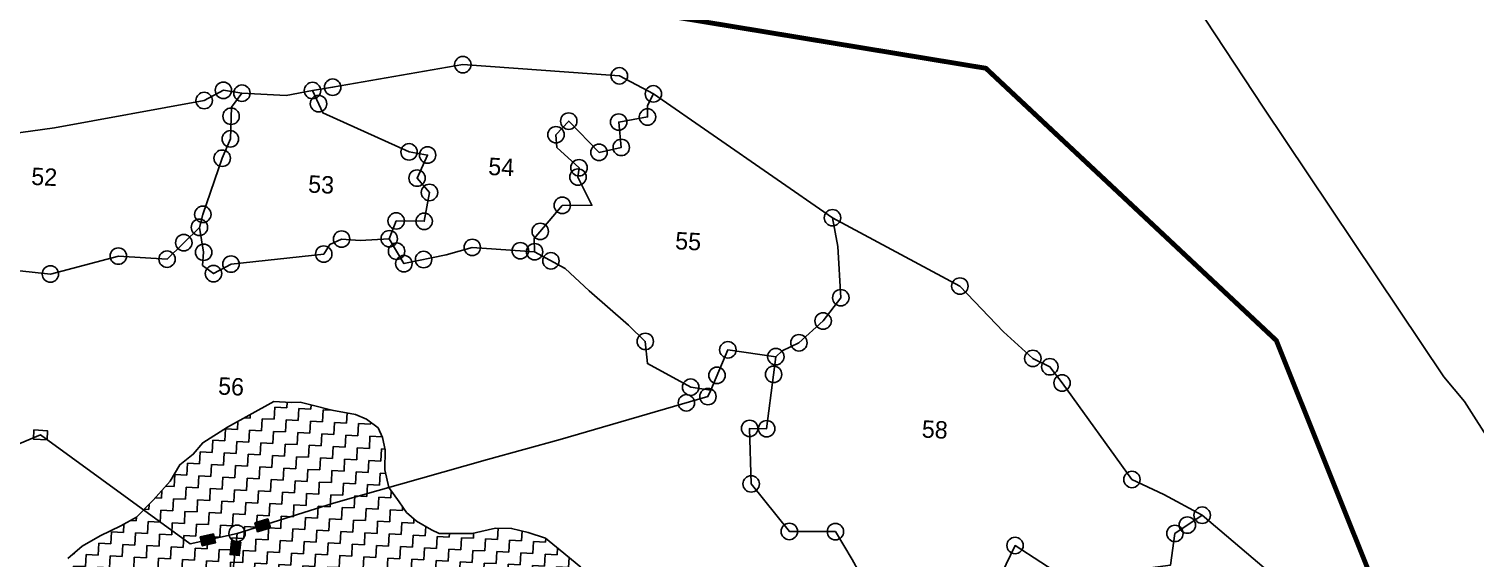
# Model space of a CAD drawing. Header units: metres. Extents: x 284596 to 289983, y 2096119 to 2098982.
# Drawn here: x 285889 to 286500, y 2098120 to 2098343 of the extents above; entities that cross this region are included whole.
import ezdxf
from ezdxf.enums import TextEntityAlignment as Align

# ---------------------------------------------------------------- set-up
doc = ezdxf.new("R2010")
doc.units = ezdxf.units.M
doc.header["$MEASUREMENT"] = 0
doc.linetypes.add('DASHDOT', pattern=[1, 0.5, -0.25, 0, -0.25])
for name, color, linetype in [('POLY_HATCH', 12, 'Continuous'), ('POLY_PARCEL', 6, 'Continuous'), ('POLY_WATER', 4, 'Continuous'), ('SYM_STONE', 1, 'Continuous'), ('TEXT_PARCEL', 7, 'Continuous'), ('V_BOUND_STREAM_LINE', 7, 'DASHDOT')]:
    doc.layers.add(name, color=color, linetype=linetype)
doc.styles.add('TEXT_MAP', font='KRDEV050.TTF', dxfattribs={"height": 1.8})

# ---------------------------------------------------------------- blocks, each defined once
blk = doc.blocks.new('STONE')
blk.add_circle((0, 0), 0.851)
blk = doc.blocks.new('STONESQUAREFILLED')
blk.add_hatch(color=256).paths.add_polyline_path([(0.7, -0.48), (0.7, 0.48), (-0.7, 0.48), (-0.7, -0.48)])
blk.add_lwpolyline([(-0.7, 0.48), (0.7, 0.48), (0.7, -0.48), (-0.7, -0.48)], close=True)
blk = doc.blocks.new('STONESQUARE')
blk.add_lwpolyline([(-0.7, 0.48), (0.7, 0.48), (0.7, -0.48), (-0.7, -0.48)], close=True)

msp = doc.modelspace()

# ---------------------------------------------------------------- hatches: boundary and pattern name
at = {"layer": 'POLY_HATCH'}
h = msp.add_hatch(dxfattribs=at)
h.set_pattern_fill('ZIGZAG', color=256, scale=40.779795, angle=-2.9511, style=0)
h.set_pattern_definition([(357.0489, (284524.852, 2097228.0404), (5.353151, 4.828278), [5.097474, -5.097474]), (87.0489, (284529.943, 2097227.778), (-4.828278, 5.353151), [5.097474, -5.097474])])
h.paths.add_polyline_path([(286041.2, 2098149.48), (286039.55, 2098157.01), (286039.65, 2098165.47), (286038.56, 2098170.6), (286036.74, 2098174.76), (286031.85, 2098178.39), (286027.21, 2098180.32), (286017.15, 2098182.2), (286003.78, 2098185.59), (286000.05, 2098185.45), (285992.62, 2098185.83), (285973.1, 2098174.99), (285962.6, 2098168.42), (285958.63, 2098163.55), (285952.98, 2098159.1), (285948.9, 2098152.21), (285941.71, 2098144.11), (285934.58, 2098137.04), (285927.95, 2098133.31), (285919.26, 2098129.02), (285911.59, 2098124.68), (285905.57, 2098119.58), (285900.85, 2098113.39), (285897.07, 2098105.8), (285894.26, 2098097.14), (285891.46, 2098088.82), (285890.72, 2098081.08), (285891.42, 2098074.95), (285893.47, 2098068.75), (285897.75, 2098059.73), (285907.27, 2098043.72), (285909.73, 2098036.09), (285910.79, 2098030.29), (285911.83, 2098024.14), (285913.04, 2098021.37), (285915.57, 2098017.85), (285923.91, 2098010.03), (285930.56, 2098006.5), (285930.33, 2098002.2), (285929.13, 2097998.54), (285927.36, 2097990.51), (285921.88, 2097982.66), (285918.19, 2097976.76), (285915.51, 2097970.81), (285914.84, 2097964.41), (285915.61, 2097959.63), (285916.77, 2097955.85), (285918.62, 2097952.37), (285921.44, 2097947.82), (285924.96, 2097943.92), (285930.17, 2097939.93), (285939.05, 2097934.73), (285949.41, 2097932.16), (285959.84, 2097930.95), (285967.64, 2097931.22), (285977.12, 2097931.07), (285985.26, 2097931.33), (285995.78, 2097931.81), (286003.29, 2097933.11), (286011.18, 2097935.07), (286019.73, 2097937.44), (286028.41, 2097935.14), (286038.62, 2097924.53), (286041.74, 2097916.91), (286042.95, 2097914.14), (286045.66, 2097907.57), (286048.24, 2097905.07), (286054.71, 2097905.75), (286067.68, 2097907.79), (286082.46, 2097912.1), (286088.41, 2097915.86), (286094.04, 2097919.97), (286104.54, 2097925.21), (286113.26, 2097923.88), (286121.78, 2097919.56), (286128.16, 2097918.55), (286135.98, 2097919.16), (286142.89, 2097921.85), (286150.9, 2097926.18), (286159.75, 2097933.51), (286170.82, 2097944.78), (286179.89, 2097962.93), (286181.99, 2097970.95), (286184.2, 2097980.99), (286185.16, 2097986.35), (286185.11, 2097992.11), (286185.07, 2097997.87), (286183.77, 2098005.38), (286182.59, 2098008.83), (286174.12, 2098021.79), (286166.31, 2098027.94), (286159.8, 2098033.02), (286151.9, 2098037.49), (286143.35, 2098042.33), (286134.23, 2098049.36), (286132.09, 2098053.74), (286132.03, 2098059.16), (286132.11, 2098067.28), (286133.13, 2098074), (286133.95, 2098083.43), (286134.05, 2098091.89), (286133.44, 2098099.7), (286131.67, 2098104.87), (286122.42, 2098115.84), (286113.65, 2098123.06), (286107.48, 2098128.12), (286100.15, 2098130.53), (286093.13, 2098132.25), (286086.36, 2098132.26), (286076.51, 2098130.06), (286069.99, 2098130.05), (286061.8, 2098130.1), (286050.07, 2098137.07), (286045.63, 2098143.5)])
h.paths.add_polyline_path([(286008.64, 2098090.13), (286012.39, 2098083.27), (286015.12, 2098077.03), (286017.59, 2098072.51), (286021.56, 2098064.18), (286024.88, 2098056.22), (286030.59, 2098048.82), (286034.42, 2098044.22), (286038.94, 2098039.93), (286043.54, 2098037.32), (286049.46, 2098033.97), (286055.72, 2098030.6), (286064.03, 2098026.15), (286064.92, 2098017.36), (286060.49, 2098011.4), (286057.9, 2098007.13), (286054.77, 2097998.36), (286045.58, 2097996.44), (286028.99, 2097998.13), (286018.93, 2098000), (286009.56, 2098002.18), (286000.07, 2098008.42), (285989.98, 2098019.13), (285984.55, 2098029.19), (285979.76, 2098034.85), (285974.4, 2098042.58), (285971.18, 2098045.79), (285968.66, 2098056.07), (285965.52, 2098067.4), (285967.79, 2098072.03), (285971.52, 2098078.6), (285972.79, 2098083.62), (285977.83, 2098089.45), (285983.75, 2098092.53), (285989.52, 2098092.91), (286000.67, 2098092.33)], flags=16)

# ---------------------------------------------------------------- linework, layer by layer
msp.add_lwpolyline([(286122.42, 2098115.84), (286113.65, 2098123.06), (286107.48, 2098128.12), (286100.15, 2098130.53), (286093.13, 2098132.25), (286086.36, 2098132.26), (286080.19, 2098130.88), (286076.43, 2098130.06), (286069.99, 2098130.05), (286062.55, 2098130.1), (286059.24, 2098131.62), (286053, 2098135.33), (286048.78, 2098138.93), (286045.63, 2098143.5), (286041.2, 2098149.48), (286039.55, 2098157.01), (286039.65, 2098165.47), (286038.56, 2098170.6), (286036.74, 2098174.76), (286031.85, 2098178.39), (286027.21, 2098180.32), (286017.15, 2098182.2), (286008.8, 2098184.32), (286003.78, 2098185.59), (286000.05, 2098185.45), (285992.62, 2098185.83), (285973.1, 2098174.99), (285962.6, 2098168.42), (285958.63, 2098163.55), (285952.98, 2098159.1), (285948.9, 2098152.21), (285941.71, 2098144.11), (285934.58, 2098137.04), (285927.95, 2098133.31), (285919.26, 2098129.02), (285911.59, 2098124.68), (285905.57, 2098119.58)], dxfattribs=at)
at = {"layer": 'POLY_PARCEL'}
for points in [[(285961.21, 2098259.41), (285962.65, 2098264.9), (285970.83, 2098288.61), (285974.27, 2098296.78), (285974.73, 2098310.22), (285979.18, 2098316.1)], [(286009.01, 2098317.2), (286013.31, 2098307.78), (286049.82, 2098291.29), (286057.64, 2098289.96), (286053.19, 2098280.21), (286058.45, 2098274.14), (286056.2, 2098261.96), (286044.37, 2098262.11), (286041.43, 2098254.6)], [(286102.88, 2098249.11), (286102.7, 2098254.69), (286114.56, 2098268.69), (286127.1, 2098268.74), (286121.21, 2098280.65), (286121.65, 2098284.57), (286112.34, 2098293.17), (286111.92, 2098298.53), (286117.32, 2098304.28), (286130.1, 2098291.09), (286139.49, 2098293.16), (286138.42, 2098303.89), (286150.6, 2098306.04), (286150.62, 2098310.91), (286153.09, 2098315.79)], [(285812.43, 2098248.99), (285898.23, 2098239.69), (285926.93, 2098247.26), (285947.52, 2098245.97), (285961.21, 2098259.41)], [(285961.21, 2098259.41), (285962.98, 2098248.88), (285962.47, 2098243.34), (285967.16, 2098239.85), (285974.56, 2098243.88), (286013.77, 2098248.12), (286016.3, 2098252.16), (286021.29, 2098254.46), (286029.14, 2098253.82), (286041.43, 2098254.6)], [(286204.85, 2098204.76), (286207.47, 2098207.3), (286214.61, 2098210.64), (286224.83, 2098219.86), (286232.3, 2098229.68), (286231.09, 2098251.32), (286228.79, 2098263.46)], [(286041.43, 2098254.6), (286047.62, 2098244.07), (286065.45, 2098247.8), (286076.52, 2098250.94), (286102.88, 2098249.11)], [(286177.32, 2098190.69), (286168.85, 2098191.89), (286150.57, 2098201.88), (286149.66, 2098211.21), (286142.58, 2098218.07), (286125.93, 2098232.61), (286115.74, 2098241.96), (286102.88, 2098249.11)], [(286177.32, 2098190.69), (286184.57, 2098207.67), (286204.85, 2098204.76)], [(286204.85, 2098204.76), (286200.96, 2098174.34), (286193.77, 2098174.48), (286194.42, 2098151.02), (286210.55, 2098130.93), (286230.04, 2098130.85), (286237.1, 2098119.12), (286243.04, 2098108.38), (286239.63, 2098096.26), (286238.13, 2098087.44)], [(285977.13, 2098130.13), (286017.93, 2098142.87), (286082.93, 2098161.33), (286113.7, 2098169.79), (286176.13, 2098187.92), (286177.32, 2098190.69)], [(285840.43, 2098149.41), (285894.03, 2098171.7), (285957.33, 2098125.75), (285977.13, 2098130.13)], [(286238.13, 2098087.44), (286270.32, 2098099.7), (286285.07, 2098093.14), (286285.72, 2098101.22), (286296.36, 2098105.08), (286305.97, 2098125), (286327.76, 2098110.89), (286371.69, 2098116.74), (286373.54, 2098130.1), (286385.05, 2098137.81)], [(285985.5, 2098076.34), (285979.49, 2098085.93), (285974.15, 2098103.83), (285977.13, 2098130.13)]]:
    msp.add_lwpolyline(points, dxfattribs=at)
at = {"layer": 'POLY_WATER'}
for points in [[(286855.35, 2097901.76), (286821.99, 2097888.46), (286769.98, 2097927.23), (286770.14, 2097955.93), (286761.8, 2097962.95), (286754.35, 2097966.49), (286629.15, 2098054.2), (286541.5, 2098114.43), (286495.9, 2098185.79), (286487.22, 2098196.25), (286410.8, 2098310.2), (286349.88, 2098402.78), (286200.21, 2098417.87), (285956.35, 2098444.66), (285879.7, 2098474.18), (285822.54, 2098495.03), (285578.97, 2098587.77), (285570.52, 2098587.42), (285481.95, 2098620.98)], [(286009.01, 2098317.2), (286017.52, 2098318.61), (286072.55, 2098328.15), (286138.7, 2098323.42), (286153.09, 2098315.79)], [(285796.74, 2098264.94), (285804.06, 2098270.08), (285819.23, 2098283.25), (285864.29, 2098293.57), (285877.36, 2098291.58), (285880.63, 2098298.79), (285900, 2098301.48), (285963.21, 2098312.98), (285971.34, 2098317.3), (285979.18, 2098316.1)], [(285979.18, 2098316.1), (285997.84, 2098315.14), (286009.01, 2098317.2)], [(286153.09, 2098315.79), (286228.79, 2098263.46)], [(286228.79, 2098263.46), (286282.63, 2098234.6), (286301.13, 2098215.21), (286313.47, 2098204.04), (286320.66, 2098200.51), (286325.84, 2098193.66), (286355.36, 2098152.89), (286368.9, 2098146.55), (286385.05, 2098137.81)], [(286385.05, 2098137.81), (286414.07, 2098113.14), (286414.26, 2098096.27), (286416.03, 2098084.59)]]:
    msp.add_lwpolyline(points, dxfattribs=at)
at = {"layer": 'V_BOUND_STREAM_LINE', "ltscale": 10, "const_width": 2.04, "flags": 128}
msp.add_lwpolyline([(286854.06, 2097832.33), (286494.14, 2098017.59), (286416.4, 2098211.59), (286293.62, 2098326.61), (285954.83, 2098382.46)], dxfattribs=at)

# ---------------------------------------------------------------- block references
at = {"layer": 'SYM_STONE'}
for name, p, xscale, yscale, zscale, rotation in [('STONE', (286072.55, 2098328.15), 4.077979497777424, 4.077979497777424, 4.077979497777424, 357.0488995462871), ('STONE', (286138.7, 2098323.42), 4.077979497777424, 4.077979497777424, 4.077979497777424, 357.0488995462871), ('STONE', (285971.34, 2098317.3), 4.077979497777424, 4.077979497777424, 4.077979497777424, 357.0488995462871), ('STONE', (285979.18, 2098316.1), 4.077979497777424, 4.077979497777424, 4.077979497777424, 357.0488995462871), ('STONE', (286009.01, 2098317.2), 4.077979497777424, 4.077979497777424, 4.077979497777424, 357.0488995462871), ('STONE', (286017.52, 2098318.61), 4.077979497777424, 4.077979497777424, 4.077979497777424, 357.0488995462871), ('STONE', (286153.09, 2098315.79), 4.077979497777424, 4.077979497777424, 4.077979497777424, 357.0488995462871), ('STONE', (285963.21, 2098312.98), 4.077979497777424, 4.077979497777424, 4.077979497777424, 357.0488995462871), ('STONE', (286011.55, 2098311.64), 4.077979497777424, 4.077979497777424, 4.077979497777424, 357.0488995462871), ('STONE', (285974.6, 2098306.35), 4.077979497777424, 4.077979497777424, 4.077979497777424, 357.0488995462871), ('STONE', (286117.32, 2098304.28), 4.077979497777424, 4.077979497777424, 4.077979497777424, 357.0488995462871), ('STONE', (286138.42, 2098303.89), 4.077979497777424, 4.077979497777424, 4.077979497777424, 357.0488995462871), ('STONE', (286150.6, 2098306.04), 4.077979497777424, 4.077979497777424, 4.077979497777424, 357.0488995462871), ('STONE', (285974.27, 2098296.78), 4.077979497777424, 4.077979497777424, 4.077979497777424, 357.0488995462871), ('STONE', (286111.92, 2098298.53), 4.077979497777424, 4.077979497777424, 4.077979497777424, 357.0488995462871), ('STONE', (286049.82, 2098291.29), 4.077979497777424, 4.077979497777424, 4.077979497777424, 357.0488995462871), ('STONE', (286130.1, 2098291.09), 4.077979497777424, 4.077979497777424, 4.077979497777424, 357.0488995462871), ('STONE', (286139.49, 2098293.16), 4.077979497777424, 4.077979497777424, 4.077979497777424, 357.0488995462871), ('STONE', (285970.83, 2098288.61), 4.077979497777424, 4.077979497777424, 4.077979497777424, 357.0488995462871), ('STONE', (286057.64, 2098289.96), 4.077979497777424, 4.077979497777424, 4.077979497777424, 357.0488995462871), ('STONE', (286121.65, 2098284.57), 4.077979497777424, 4.077979497777424, 4.077979497777424, 357.0488995462871), ('STONE', (286053.19, 2098280.21), 4.077979497777424, 4.077979497777424, 4.077979497777424, 357.0488995462871), ('STONE', (286121.21, 2098280.65), 4.077979497777424, 4.077979497777424, 4.077979497777424, 357.0488995462871), ('STONE', (286058.45, 2098274.14), 4.077979497777424, 4.077979497777424, 4.077979497777424, 357.0488995462871), ('STONE', (286114.56, 2098268.69), 4.077979497777424, 4.077979497777424, 4.077979497777424, 357.0488995462871), ('STONE', (285962.65, 2098264.9), 4.077979497777424, 4.077979497777424, 4.077979497777424, 357.0488995462871), ('STONE', (286044.37, 2098262.11), 4.077979497777424, 4.077979497777424, 4.077979497777424, 357.0488995462871), ('STONE', (286056.2, 2098261.96), 4.077979497777424, 4.077979497777424, 4.077979497777424, 357.0488995462871), ('STONE', (286228.79, 2098263.46), 4.077979497777424, 4.077979497777424, 4.077979497777424, 357.0488995462871), ('STONE', (285961.21, 2098259.41), 4.077979497777424, 4.077979497777424, 4.077979497777424, 357.0488995462871), ('STONE', (286021.29, 2098254.46), 4.077979497777424, 4.077979497777424, 4.077979497777424, 357.0488995462871), ('STONE', (286041.43, 2098254.6), 4.077979497777424, 4.077979497777424, 4.077979497777424, 357.0488995462871), ('STONE', (286105.25, 2098257.7), 4.077979497777424, 4.077979497777424, 4.077979497777424, 357.0488995462871), ('STONE', (285954.6, 2098252.92), 4.077979497777424, 4.077979497777424, 4.077979497777424, 357.0488995462871), ('STONE', (285962.98, 2098248.88), 4.077979497777424, 4.077979497777424, 4.077979497777424, 357.0488995462871), ('STONE', (286013.77, 2098248.12), 4.077979497777424, 4.077979497777424, 4.077979497777424, 357.0488995462871), ('STONE', (286044.53, 2098249.33), 4.077979497777424, 4.077979497777424, 4.077979497777424, 357.0488995462871), ('STONE', (286076.52, 2098250.94), 4.077979497777424, 4.077979497777424, 4.077979497777424, 357.0488995462871), ('STONE', (286096.84, 2098249.53), 4.077979497777424, 4.077979497777424, 4.077979497777424, 357.0488995462871), ('STONE', (286102.88, 2098249.11), 4.077979497777424, 4.077979497777424, 4.077979497777424, 357.0488995462871), ('STONE', (285926.93, 2098247.26), 4.077979497777424, 4.077979497777424, 4.077979497777424, 357.0488995462871), ('STONE', (285947.52, 2098245.97), 4.077979497777424, 4.077979497777424, 4.077979497777424, 357.0488995462871), ('STONE', (285974.56, 2098243.88), 4.077979497777424, 4.077979497777424, 4.077979497777424, 357.0488995462871), ('STONE', (286047.62, 2098244.07), 4.077979497777424, 4.077979497777424, 4.077979497777424, 357.0488995462871), ('STONE', (286055.94, 2098245.81), 4.077979497777424, 4.077979497777424, 4.077979497777424, 357.0488995462871), ('STONE', (286109.77, 2098245.27), 4.077979497777424, 4.077979497777424, 4.077979497777424, 357.0488995462871), ('STONE', (285898.23, 2098239.69), 4.077979497777424, 4.077979497777424, 4.077979497777424, 357.0488995462871), ('STONE', (285967.16, 2098239.85), 4.077979497777424, 4.077979497777424, 4.077979497777424, 357.0488995462871), ('STONE', (286232.3, 2098229.68), 4.077979497777424, 4.077979497777424, 4.077979497777424, 357.0488995462871), ('STONE', (286282.63, 2098234.6), 4.077979497777424, 4.077979497777424, 4.077979497777424, 357.0488995462871), ('STONE', (286224.83, 2098219.86), 4.077979497777424, 4.077979497777424, 4.077979497777424, 357.0488995462871), ('STONE', (286149.66, 2098211.21), 4.077979497777424, 4.077979497777424, 4.077979497777424, 357.0488995462871), ('STONE', (286184.57, 2098207.67), 4.077979497777424, 4.077979497777424, 4.077979497777424, 357.0488995462871), ('STONE', (286214.61, 2098210.64), 4.077979497777424, 4.077979497777424, 4.077979497777424, 357.0488995462871), ('STONE', (286204.85, 2098204.76), 4.077979497777424, 4.077979497777424, 4.077979497777424, 357.0488995462871), ('STONE', (286313.47, 2098204.04), 4.077979497777424, 4.077979497777424, 4.077979497777424, 357.0488995462871), ('STONE', (286320.66, 2098200.51), 4.077979497777424, 4.077979497777424, 4.077979497777424, 357.0488995462871), ('STONE', (286179.96, 2098196.89), 4.077979497777424, 4.077979497777424, 4.077979497777424, 357.0488995462871), ('STONE', (286203.89, 2098197.3), 4.077979497777424, 4.077979497777424, 4.077979497777424, 357.0488995462871), ('STONE', (286325.84, 2098193.66), 4.077979497777424, 4.077979497777424, 4.077979497777424, 357.0488995462871), ('STONE', (286168.85, 2098191.89), 4.077979497777424, 4.077979497777424, 4.077979497777424, 357.0488995462871), ('STONE', (286176.13, 2098187.92), 4.077979497777424, 4.077979497777424, 4.077979497777424, 357.0488995462871), ('STONE', (286167.03, 2098185.28), 4.077979497777424, 4.077979497777424, 4.077979497777424, 357.0488995462871), ('STONESQUARE', (285894.03, 2098171.7), 4.077979497777424, 4.077979497777424, 4.077979497777424, 357.0488995462871), ('STONE', (286193.77, 2098174.48), 4.077979497777424, 4.077979497777424, 4.077979497777424, 357.0488995462871), ('STONE', (286200.96, 2098174.34), 4.077979497777424, 4.077979497777424, 4.077979497777424, 357.0488995462871), ('STONE', (286194.42, 2098151.02), 4.077979497777424, 4.077979497777424, 4.077979497777424, 357.0488995462871), ('STONE', (286355.36, 2098152.89), 4.077979497777424, 4.077979497777424, 4.077979497777424, 357.0488995462871), ('STONESQUAREFILLED', (285987.92, 2098133.5), 4.077979497777423, 4.077979497777423, 4.077979497777423, 17.34430818638276), ('STONE', (286378.79, 2098133.62), 4.077979497777424, 4.077979497777424, 4.077979497777424, 357.0488995462871), ('STONE', (286385.05, 2098137.81), 4.077979497777424, 4.077979497777424, 4.077979497777424, 357.0488995462871), ('STONESQUAREFILLED', (285964.74, 2098127.39), 4.077979497777424, 4.077979497777424, 4.077979497777424, 12.45726169019431), ('STONE', (285977.13, 2098130.13), 4.077979497777424, 4.077979497777424, 4.077979497777424, 357.0488995462871), ('STONE', (286210.55, 2098130.93), 4.077979497777424, 4.077979497777424, 4.077979497777424, 357.0488995462871), ('STONE', (286230.04, 2098130.85), 4.077979497777424, 4.077979497777424, 4.077979497777424, 357.0488995462871), ('STONE', (286373.54, 2098130.1), 4.077979497777424, 4.077979497777424, 4.077979497777424, 357.0488995462871), ('STONESQUAREFILLED', (285976.41, 2098123.78), 4.077979497777424, 4.077979497777424, 4.077979497777424, 263.5339917936528), ('STONE', (286305.97, 2098125), 4.077979497777424, 4.077979497777424, 4.077979497777424, 357.0488995462871)]:
    msp.add_blockref(name, p, dxfattribs=dict(at, xscale=xscale, yscale=yscale, zscale=zscale, rotation=rotation))

# ---------------------------------------------------------------- texts
at = {"layer": 'TEXT_PARCEL', "style": 'TEXT_MAP'}
for s, p in [('54', (286088.8, 2098284.9)), ('52', (285895.63, 2098280.77)), ('53', (286012.67, 2098277.51)), ('55', (286167.8, 2098253.5)), ('56', (285974.61, 2098192.21)), ('58', (286272.04, 2098174.01))]:
    msp.add_text(s, height=7.34, rotation=357.0489, dxfattribs=at).set_placement(p, align=Align.MIDDLE)

doc.saveas('drawing.dxf')
